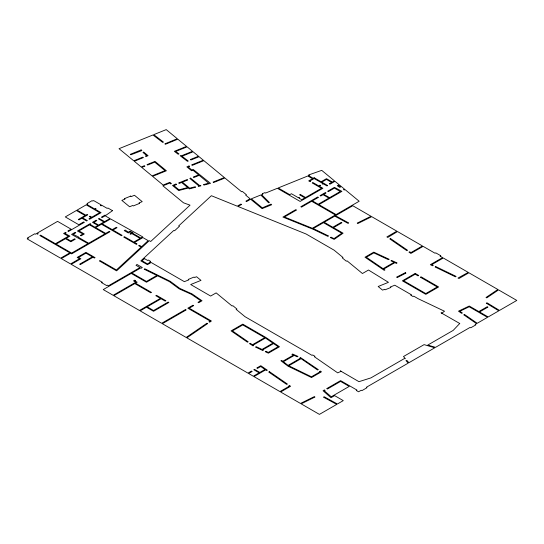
<?xml version="1.0" encoding="UTF-8"?>
<svg xmlns="http://www.w3.org/2000/svg" width="544" height="544" viewBox="0 0 544 544"><rect width="100%" height="100%" fill="white"/><g stroke="black" fill="none" stroke-linecap="round" stroke-linejoin="round"><path stroke-width="0.82" d="M336.09 214.574L318.886 204.646L341.911 191.352L334.417 187.34L327.678 191.23L328.358 191.624L334.417 188.129L340.279 191.508L329.582 197.683L323.728 194.303L326.04 192.964L325.36 192.569L320.049 195.636L320.729 196.03L323.041 194.691L328.902 198.077L318.206 204.252L312.351 200.865L318.41 197.37L317.73 196.976L300.812 206.74L301.492 207.135L311.664 201.26L335.41 214.968M459.741 323.49L453.179 330.398L427.754 345.08L435.52 347.358L470.07 327.413L470.75 327.801L475.796 324.89L475.109 324.503L476.571 323.66L463.753 314.813L464.481 314.459L477.217 323.286L487.492 317.349L469.18 306.775L459.85 311.25L462.386 313.004L461.652 313.358L458.49 311.175L469.241 306.027L478.842 311.569L487.261 306.707L487.941 307.102L479.522 311.964L488.172 316.962L498.814 310.814L486.282 303.185L486.975 302.804L499.494 310.42L516.8 300.431L498.549 289.891L486.751 297.854L486.016 297.493L497.862 289.496L468.901 272.775L458.952 278.521L457.987 278.052L468.221 272.381L443.285 257.992L431.773 264.642L433.248 265.356L432.63 265.778L430.345 264.676L442.605 257.598L440.103 256.149L440.783 255.755L435.737 252.844L435.057 253.239L423.123 246.35L410.863 253.429L408.952 252.11L409.686 251.75L410.924 252.606L422.443 245.956L397.514 231.56L387.702 237.47L386.886 236.912L396.834 231.166L371.715 216.668L357.87 223.502L357.245 223.081L371.028 216.274L352.77 205.734L335.471 215.723L348.67 222.952L348.01 223.353L334.784 216.118L324.149 222.258L332.799 227.256L341.217 222.394L341.904 222.788L333.479 227.65L343.087 233.192L334.166 239.394L330.385 237.572L330.997 237.15L334.043 238.612L341.782 233.226L323.469 222.652L313.228 228.562L328.481 235.94L327.862 236.368L313.643 229.486L282.921 217.07L295.766 209.651L296.453 210.045L284.417 216.995L312.344 228.29L359.176 201.246L345.005 189.564L344.23 190.012L343.55 189.618L344.447 189.101L339.619 185.123L338.64 185.688L340.687 186.864L339.735 187.415L337.28 185.688L339.062 184.661L334.982 181.302L329.963 184.198L329.276 183.804L331.65 182.437L326.475 179.445L321.783 182.152L327.644 185.538L326.964 185.932L323.462 183.906L322.918 184.226L322.238 183.831L322.782 183.518L314.16 178.534L310.073 180.894L310.617 181.213L309.93 181.601L308.706 180.894L312.521 178.69L307.822 175.977L278.174 187.966L289.768 194.664L291.407 193.718L298.262 197.676L298.806 197.356L299.486 197.751L298.942 198.064L301.757 199.696L304.892 197.887L299.635 194.847L300.315 194.453L305.572 197.492L321.511 188.292L312.249 182.94L312.929 182.546L318.696 185.878L319.92 185.164L320.6 185.558L319.376 186.266L322.878 188.292L300.125 201.423L277.372 188.292L265.52 193.079L264.969 192.624L262.283 193.712L262.834 194.167L261.576 194.677L269.402 202.484L268.573 202.762L260.78 194.997L251.328 198.818L262.303 207.862L271.048 204.116L271.68 204.755L262.065 208.638L250.641 199.22L246.582 201.559L245.902 201.164L250.077 198.757L245.677 195.126L246.466 194.806L242.379 191.44L241.59 191.753L224.917 178.01L213.513 182.566L213.119 182.063L224.366 177.555L203.878 160.657L192.25 165.356L191.692 164.9L203.32 160.201L199.07 156.692L190.951 159.977L190.4 159.521L198.512 156.237L193.086 151.762L182.009 156.244L188.265 161.058L187.503 161.371L180.173 155.768L180.941 155.428L181.424 155.802L192.535 151.307L187.109 146.832L175.719 151.443L178.969 153.918L178.201 154.258L174.352 151.314L186.558 146.377L177.827 139.182L165.424 144.262L164.859 143.874L177.276 138.727L166.226 129.615L153.755 134.654L163.465 142.079L162.731 142.44L152.966 134.973L119.034 148.689L133.736 160.806L142.793 157.148L143.344 157.604L134.286 161.262L141.202 166.967L144.357 165.696L144.915 166.151L141.753 167.423L152.034 175.896L165.036 170.639L154.761 162.166L147.594 165.063L147.043 164.608L154.999 161.391L166.382 170.775L152.585 176.351L163.125 185.048L169.871 182.322L171.421 183.593L170.632 183.913L169.633 183.097L162.894 185.824L183.491 202.803L190.026 205.163L150.708 241.488L149.28 240.659L116.6 270.858L99.43 260.95L100.11 260.556L116.423 269.967L141.148 247.119L138.679 245.691L139.359 245.303L141.671 246.636L148.172 240.638L142.902 237.592L134.456 242.468L137.04 243.964L136.36 244.358L123.746 237.075L124.426 236.681L133.77 242.073L140.148 238.394L131.838 233.6L130.642 234.287L129.962 233.893L131.702 232.886L130.07 231.948L128.323 232.954L124.236 230.595L125.188 230.044L128.323 232.166L130.07 231.159L133.062 232.886L132.518 233.206L140.828 238L142.752 236.892L110.602 218.946L102.156 223.822L112.234 229.643L116.321 227.283L117.008 227.678L112.921 230.037L122.114 235.341L121.428 235.736L101.476 224.216L95.615 227.596L105.699 233.417L109.242 231.37L109.922 231.764L71.638 253.871L70.55 253.239L61.288 258.59L70.55 263.935L79.499 258.767L77.187 257.434L85.945 252.375L95.071 257.645L94.391 258.04L93.031 257.251L80.356 264.568L79.676 264.173L92.344 256.856L85.945 253.157L78.547 257.434L80.866 258.767L71.23 264.33L102.292 282.261L101.612 282.656L106.651 285.566L107.331 285.172L108.426 285.804L139.951 267.6L136.027 265.336L136.972 264.466L142.31 267.546L141.134 268.287L140.631 267.995L131.913 273.027L146.486 281.445L156.862 275.454L144.174 269.198L144.799 268.777L170.156 281.268L179.826 288.422L192.086 293.93L202.035 300.771L198.682 302.702L198.002 302.314L200.729 300.737L191.413 294.331L179.139 288.823L169.456 281.649L157.604 275.815L146.486 282.234L131.226 273.421L103.244 289.578L113.152 295.297L135.823 282.207L133.504 280.867L134.728 280.16L135.408 280.554L134.864 280.867L137.183 282.207L135.49 283.186L151.429 292.386L150.749 292.781L134.81 283.574L113.832 295.691L139.441 310.474L160.426 298.364L155.795 295.691L156.475 295.297L165.872 300.723L165.192 301.118L161.106 298.758L147.138 306.816L153.544 310.515L168.191 302.063L168.871 302.45L153.544 311.304L146.458 307.21L140.128 310.869L161.656 323.299L185.511 309.529L186.191 309.917L162.336 323.694L186.177 337.457L206.863 323.258L207.597 323.612L186.857 337.851L247.942 373.116L251.484 371.069L252.164 371.464L248.622 373.51L253.293 376.21L259.155 372.824L253.796 369.736L254.483 369.342L259.835 372.429L264.982 369.458L260.726 366.52L257.475 368.397L256.795 368.002L260.787 365.697L267.328 370.212L266.594 370.573L265.601 369.886L253.973 376.598L279.956 391.598L289.279 386.22L288.782 385.88L289.524 385.519L290.584 386.254L280.636 391.993L300.485 403.451L314.33 396.617L314.956 397.038L301.172 403.845L319.423 414.385L336.729 404.396L323.53 397.168L324.19 396.766L337.409 404.002L343.264 400.622L334.614 395.624L330.976 397.725L323.061 390.735L324.421 389.946L325.101 390.34L324.306 390.803L331.262 396.773L349.234 386.403L340.578 381.405L327.42 389.008L326.74 388.613L340.578 380.616L356.932 390.062L356.245 390.449L358.564 391.789L361.25 390.238L361.93 390.633L366.969 387.722L366.289 387.328L408.19 363.134L405.987 360.624L406.844 360.373L408.911 362.719L434.806 347.772L424.089 344.631L403.471 356.531L405.362 358.686L404.246 358.646L370.92 377.89L358.952 381.677L340.394 370.886L341.006 371.314L337.722 372.878L314.33 356.701L315.01 356.306L312.691 354.974L312.011 355.361L245.031 316.696L236.144 309.366L236.932 309.046L232.846 305.674L232.057 305.993L216.152 292.883L210.65 296.058L190.692 284.532L200.988 280.378L196.568 276.733L194.63 277.515L194.079 277.059L188.238 279.419L188.788 279.874L184.362 281.663L151.164 262.5L147.404 264.67L140.848 260.882L173.767 230.466L174.59 230.758L179.486 226.229L178.67 225.937L211.385 195.711L237.238 206.169L240.863 204.075L241.543 204.469L238.041 206.489L306.122 234.015L334.111 250.172L343.006 257.502L342.217 257.822L346.304 261.195L347.092 260.875L362.433 273.523L368.499 270.021L388.457 282.336L378.162 286.491L382.582 290.136L384.52 289.354L385.07 289.809L390.912 287.45L390.361 286.994L394.788 285.206L411.434 294.814L410.754 295.208L413.073 296.548L413.753 296.154L418.248 298.751L444.523 311.243L441.81 313.147L441.062 312.793L459.741 323.49M144.439 258.618L142.072 260.8L147.404 263.881L150.484 262.106L149.94 261.793L150.62 261.399L148.301 260.059L147.621 260.454L144.439 258.618M297.847 356.368L297.255 356.81L294.209 355.443L283.349 361.712L288.062 365.391L300.451 358.244L299.839 357.972L300.431 357.53L318.281 369.628L317.546 369.981L301.077 358.666L288.742 365.786L311.454 376.795L320.151 371.77L319.654 371.43L320.389 371.069L321.456 371.804L311.508 377.543L288.055 366.187L280.922 360.754L281.608 360.359L282.764 361.264L293.44 355.103L291.91 354.409L292.59 354.015L297.847 356.368M388.994 259.223L388.389 259.651L373.837 252.892L366.316 257.237L383.071 268.688L394.114 262.31L390.946 260.841L391.551 260.406L397.066 262.97L396.379 263.364L394.869 262.664L383.697 269.117L384.941 269.967L384.261 270.361L365.01 257.203L373.769 252.144L388.994 259.223M112.513 210.671L105.665 215.478L105.006 215.098L101.476 217.138L102.156 217.532L105.155 215.798L109.922 218.552L104.611 221.619L99.158 218.47L98.478 218.865L103.924 222.013L98.614 225.08L93.847 222.326L96.846 220.599L96.159 220.204L92.48 222.326L97.934 225.474L94.935 227.202L90.168 224.454L90.848 224.06L90.168 223.666L77.432 231.016L82.946 233.968L80.43 235.423L81.11 235.817L84.306 233.968L78.996 230.901L89.488 224.842L105.019 233.811L88.665 243.25L78.452 237.347L78.792 237.15L73.141 234.28L75.793 232.75L75.113 232.356L71.57 234.403L87.985 243.644L71.638 253.082L56.107 244.113L65.511 238.687L70.822 241.754L75.249 239.197L74.569 238.809L70.822 240.972L66.191 238.292L69.938 236.13L64.967 233.498L66.191 232.791L65.511 232.397L63.6 233.498L68.367 236.252L55.427 243.719L40.548 235.13L39.868 235.525L69.87 252.844L60.602 258.196L27.2 238.911L28.288 238.279L27.608 237.884L34.694 233.798L35.374 234.192L36.462 233.56L37.556 234.192L38.236 233.798L37.148 233.165L57.582 221.367L71.094 229.174L67.823 231.057L68.503 231.452L84.306 222.326L83.626 221.932L78.792 224.726L65.28 216.927L76.378 210.514L85.129 215.56L78.316 219.497L78.996 219.892L81.858 218.239L86.625 220.993L87.305 220.599L82.538 217.845L87.713 214.853L87.033 214.465L85.809 215.172L77.064 210.12L86.19 204.85L99.702 212.656L91.8 217.212L90.032 216.192L89.352 216.587L91.12 217.607L88.944 218.865L89.624 219.259L101.068 212.656L95.18 209.256L96.036 208.76L95.356 208.366L94.5 208.862L86.87 204.456L87.727 203.959L87.047 203.572L92.086 200.661L92.772 201.049L93.629 200.559L101.259 204.959L100.402 205.455L101.082 205.85L101.939 205.353L107.141 208.359L107.943 208.032L112.513 210.671M253.647 345.46L253.035 345.896L249.58 343.652L250.315 343.298L252.43 344.753L264.758 337.634L242.76 324.931L232.39 330.915L248.214 341.843L247.479 342.203L231.084 330.881L242.76 324.142L266.125 337.634L279.473 346.759L268.369 353.165L265.288 351.703L265.9 351.274L268.308 352.417L278.168 346.725L273.55 343.57L262.772 349.792L263.371 350.078L262.759 350.506L255.564 347.092L256.176 346.664L262.024 349.438L272.925 343.142L265.438 338.028L253.048 345.182L253.647 345.46M435.758 266.567L435.139 266.995L455.471 276.835L456.09 276.406L435.758 266.567M210.086 321.042L208.971 321.81L209.705 322.164L211.392 321.008L189.19 308.19L193.644 305.612L192.964 305.225L187.823 308.19L210.086 321.042M314.16 177.752L313.201 178.303L308.625 175.658L309.257 175.399L308.7 174.944L321.722 170.36L334.424 180.839L332.33 182.043L326.475 178.663L321.103 181.764L314.16 177.752M415.181 273.428L402.376 280.826L425.809 294.352L438.614 286.96L421.042 276.814L420.362 277.202L437.254 286.96L425.809 293.563L403.736 280.826L415.181 274.217L418.044 275.869L418.724 275.475L415.181 273.428M405.294 272.694L396.63 277.127L397.27 277.542L405.933 273.108L405.294 272.694M390.544 238.564L389.803 238.918L406.851 250.662L407.585 250.301L390.544 238.564M269.436 371.661L268.695 372.021L286.681 384.424L287.422 384.071L269.436 371.661M141.12 149.947L130.322 154.312L130.873 154.768L141.889 150.586L141.12 149.947M143.772 152.136L142.984 152.456L146.737 155.55L145.472 156.06L146.03 156.516L148.077 155.686L143.772 152.136M189.013 165.988L186.864 166.852L191.597 170.755L192.95 170.204L198.642 174.896L193.31 177.052L193.861 177.507L199.192 175.352L208.726 183.212L203.497 184.572L203.898 185.082L210.528 183.348L193.188 169.429L191.828 169.98L188.204 166.994L189.564 166.444L189.013 165.988M130.764 196.092L124.454 198.642L125.004 199.097L121.849 200.376L129.581 206.754L132.743 205.476L133.294 205.931L139.604 203.381L139.053 202.926L142.208 201.654L134.477 195.276L131.315 196.547L130.764 196.092M175.977 184.062L172.509 185.463L178.663 190.536L188.312 188.02L189.346 188.877L195.629 187.238L195.235 186.728L189.679 188.176L182.376 182.152L187.707 179.996L187.156 179.54L178.663 182.974L179.214 183.43L181.587 182.471L187.748 187.558L178.99 189.842L173.849 185.599L176.535 184.518L175.977 184.062M190.624 178.14L189.836 178.459L198.757 185.81L198.22 185.953L198.614 186.456L200.913 185.858L200.518 185.354L199.648 185.579L190.624 178.14"/></g></svg>
